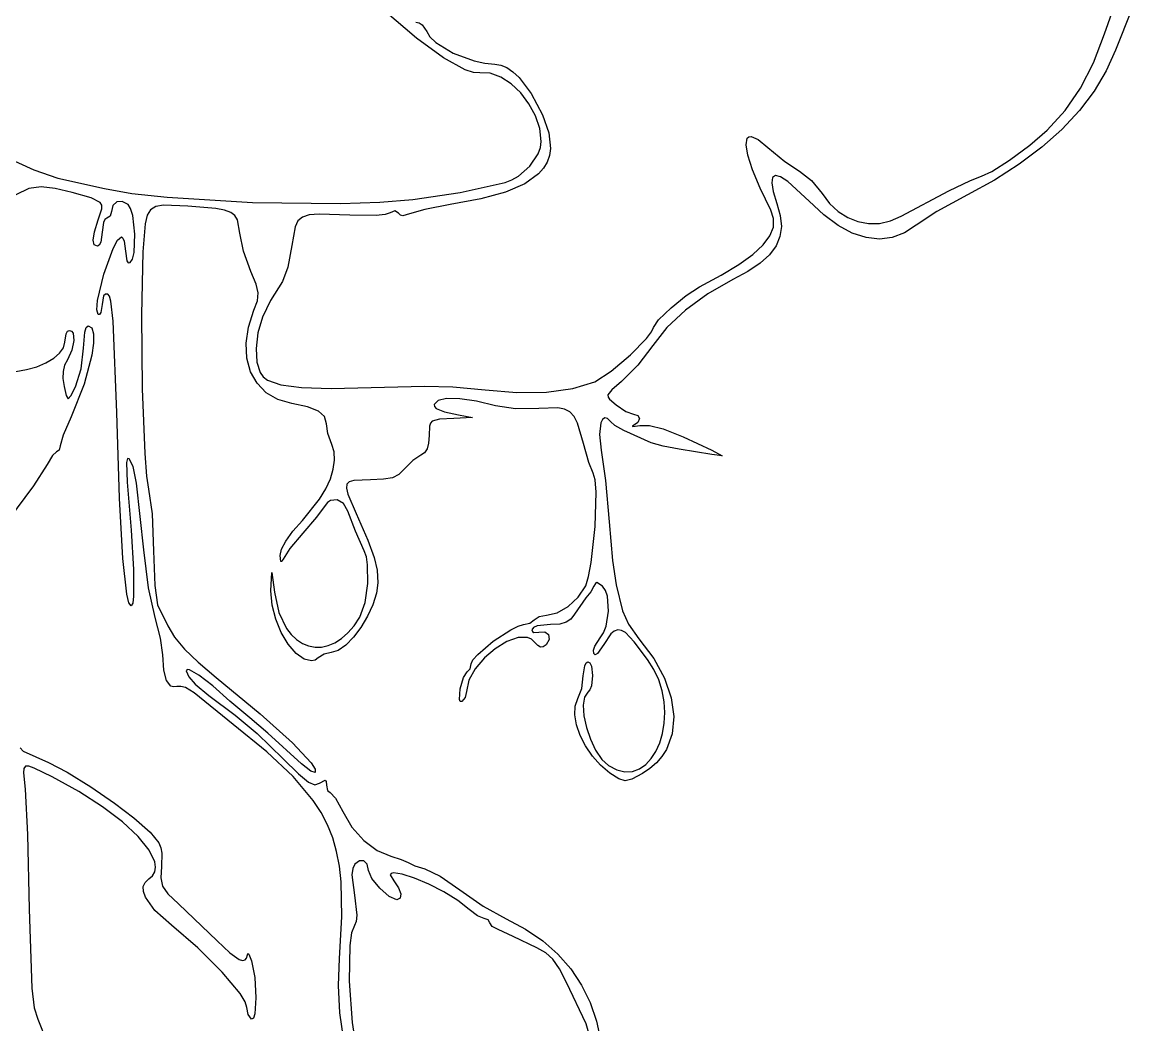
# Model space of a CAD drawing. Extents: x 56 to 1033, y 17 to 979.
# Drawn here: x 235.7 to 375.7, y 485.7 to 612.2 of the extents above; entities that cross this region are included whole.
import ezdxf

# ---------------------------------------------------------------- set-up
doc = ezdxf.new("R2010")
doc.units = 0

msp = doc.modelspace()

# ---------------------------------------------------------------- linework, layer by layer
at = {"layer": 'Layer 1'}
for p, q in [((372.19511, 610.76107), (373.603343, 614.682942)), ((285.444543, 610.236717), (281.45947, 613.61555)), ((375.65421, 613.893183), (373.60044, 608.70453)), ((285.36681, 612.2385), (285.792642, 612.145484)), ((285.792642, 612.145484), (286.197562, 611.892224)), ((286.197562, 611.892224), (286.76163, 611.0597)), ((288.879158, 607.742366), (285.444543, 610.236717)), ((286.76163, 611.0597), (287.161642, 610.374792)), ((287.161642, 610.374792), (287.893258, 609.671731)), ((370.838142, 607.129078), (372.19511, 610.76107)), ((287.893258, 609.671731), (290.072269, 608.344971)), ((373.60044, 608.70453), (372.44026, 606.091933)), ((291.596153, 606.24107), (288.879158, 607.742366)), ((290.072269, 608.344971), (292.740593, 607.347058)), ((292.740593, 607.347058), (294.083851, 607.055056)), ((292.633306, 605.896746), (291.596153, 606.24107)), ((293.42837, 605.8414), (292.633306, 605.896746)), ((294.749971, 605.78516), (293.42837, 605.8414)), ((294.083851, 607.055056), (295.34016, 606.94563)), ((295.34016, 606.94563), (296.082852, 606.8319)), ((296.082852, 606.8319), (296.844336, 606.504944)), ((296.844336, 606.504944), (297.616392, 605.973515)), ((297.616392, 605.973515), (298.390801, 605.246366)), ((369.200365, 603.921112), (370.838142, 607.129078)), ((372.44026, 606.091933), (370.915678, 603.546382)), ((296.09336, 605.299436), (294.749971, 605.78516)), ((297.397511, 604.452309), (296.09336, 605.299436)), ((298.601394, 603.311861), (297.397511, 604.452309)), ((298.390801, 605.246366), (299.913801, 603.239921)), ((299.643981, 601.946174), (298.601394, 603.311861)), ((299.913801, 603.239921), (301.34758, 600.55563)), ((367.259445, 601.09955), (369.200365, 603.921112)), ((370.915678, 603.546382), (369.041077, 601.08192)), ((300.464245, 600.423328), (299.643981, 601.946174)), ((301.001157, 598.811407), (300.464245, 600.423328)), ((301.34758, 600.55563), (302.151362, 598.293036)), ((364.99305, 598.62677), (367.259445, 601.09955)), ((369.041077, 601.08192), (366.830837, 598.71259)), ((301.19369, 597.17849), (301.001157, 598.811407)), ((302.151362, 598.293036), (302.351551, 596.312614)), ((327.017042, 596.78011), (327.153333, 597.583745)), ((327.153333, 597.583745), (327.35957, 597.774143)), ((327.35957, 597.774143), (327.658113, 597.818065)), ((327.658113, 597.818065), (328.532845, 597.449887)), ((328.532845, 597.449887), (329.77899, 596.44603)), ((362.787557, 596.738881), (364.99305, 598.62677)), ((366.830837, 598.71259), (364.299342, 596.452434)), ((300.800708, 595.623828), (301.090951, 596.414679)), ((301.090951, 596.414679), (301.19369, 597.17849)), ((302.351551, 596.312614), (302.218766, 595.421854)), ((327.247781, 595.440341), (327.017042, 596.78011)), ((329.77899, 596.44603), (331.91454, 594.659201)), ((360.252962, 594.844141), (362.787557, 596.738881)), ((364.299342, 596.452434), (361.460973, 594.315493)), ((232.825266, 595.582022), (237.211759, 593.614865)), ((299.765555, 594.082986), (300.800708, 595.623828)), ((302.218766, 595.421854), (301.927246, 594.594003)), ((327.844086, 593.59762), (327.247781, 595.440341)), ((331.91454, 594.659201), (333.76071, 593.42276)), ((358.016647, 593.383751), (360.252962, 594.844141)), ((237.211759, 593.614865), (240.22385, 592.54995)), ((298.303922, 592.799921), (299.765555, 594.082986)), ((301.474377, 593.826514), (300.857546, 593.116844)), ((301.927246, 594.594003), (301.474377, 593.826514)), ((328.804496, 591.285129), (327.844086, 593.59762)), ((333.76071, 593.42276), (335.27341, 592.252956)), ((356.70599, 592.79891), (358.016647, 593.383751)), ((361.460973, 594.315493), (358.330111, 592.315811)), ((240.22385, 592.54995), (246.11468, 591.23919)), ((290.982209, 590.729964), (296.6315, 592.01859)), ((296.6315, 592.01859), (297.480579, 592.331291)), ((299.121551, 591.860777), (296.698359, 590.805442)), ((297.480579, 592.331291), (298.303922, 592.799921)), ((300.857546, 593.116844), (299.121551, 591.860777)), ((330.350892, 592.649789), (330.255321, 591.977666)), ((330.255321, 591.977666), (330.440764, 590.88181)), ((330.725391, 592.898032), (330.350892, 592.649789)), ((331.376731, 592.72225), (330.725391, 592.898032)), ((332.302824, 592.122293), (331.376731, 592.72225)), ((334.97092, 589.64927), (332.302824, 592.122293)), ((335.27341, 592.252956), (336.60716, 590.62635)), ((352.587725, 590.951005), (355.335144, 592.262925)), ((358.330111, 592.315811), (354.92114, 590.46743)), ((355.335144, 592.262925), (356.70599, 592.79891)), ((236.564778, 591.254339), (234.932406, 590.460448)), ((238.157889, 591.47631), (236.564778, 591.254339)), ((239.918353, 591.261416), (238.157889, 591.47631)), ((242.05278, 590.74471), (239.918353, 591.261416)), ((244.438979, 590.08269), (242.05278, 590.74471)), ((246.11468, 591.23919), (249.575424, 590.642827)), ((249.575424, 590.642827), (254.039462, 590.146711)), ((284.994, 589.87), (290.982209, 590.729964)), ((296.698359, 590.805442), (293.567069, 589.93048)), ((330.12755, 588.53605), (328.804496, 591.285129)), ((330.440764, 590.88181), (330.90931, 589.36237)), ((336.60716, 590.62635), (337.541588, 589.369142)), ((346.55309, 587.77557), (352.587725, 590.951005)), ((354.92114, 590.46743), (351.081735, 588.373391)), ((245.57726, 589.502441), (244.438979, 590.08269)), ((245.774933, 589.141779), (245.57726, 589.502441)), ((245.776429, 588.680117), (245.774933, 589.141779)), ((247.187083, 589.124279), (246.99966, 588.3446)), ((247.673419, 589.566296), (247.187083, 589.124279)), ((248.34477, 589.621713), (247.673419, 589.566296)), ((249.08724, 589.24159), (248.34477, 589.621713)), ((249.421911, 588.713756), (249.08724, 589.24159)), ((253.550539, 589.131323), (252.58947, 588.969153)), ((256.64128, 589.01825), (253.550539, 589.131323)), ((254.039462, 590.146711), (264.770364, 589.497722)), ((260.152467, 588.717598), (256.64128, 589.01825)), ((264.770364, 589.497722), (275.893274, 589.377225)), ((275.893274, 589.377225), (280.847322, 589.541723)), ((280.847322, 589.541723), (284.99408, 589.87022)), ((284.99408, 589.87022), (284.994, 589.87)), ((289.70678, 589.21553), (286.499715, 588.61687)), ((293.567069, 589.93048), (289.70678, 589.21553)), ((330.90931, 589.36237), (331.333894, 587.83632)), ((336.803847, 587.933762), (334.97092, 589.64927)), ((337.541588, 589.369142), (338.625811, 588.351677)), ((245.34529, 587.29187), (245.776429, 588.680117)), ((246.826621, 587.745116), (246.41059, 587.49577)), ((246.99966, 588.3446), (246.826621, 587.745116)), ((249.679544, 587.82903), (249.421911, 588.713756)), ((249.94573, 585.47987), (249.679544, 587.82903)), ((251.503498, 587.871331), (251.245618, 586.801252)), ((251.929286, 588.57156), (251.503498, 587.871331)), ((252.58947, 588.969153), (251.929286, 588.57156)), ((261.270508, 588.516782), (260.152467, 588.717598)), ((262.052982, 588.23551), (261.270508, 588.516782)), ((262.566994, 587.838686), (262.052982, 588.23551)), ((262.879644, 587.291212), (262.566994, 587.838686)), ((271.08585, 587.642514), (270.509609, 587.164224)), ((271.950069, 587.912127), (271.08585, 587.642514)), ((273.179359, 588.013091), (271.950069, 587.912127)), ((277.04153, 587.86919), (273.179359, 588.013091)), ((280.362731, 587.849016), (277.04153, 587.86919)), ((281.529398, 587.971558), (280.362731, 587.849016)), ((282.14356, 588.16938), (281.529398, 587.971558)), ((282.747124, 588.429089), (282.14356, 588.16938)), ((283.20176, 588.12668), (282.747124, 588.429089)), ((283.427598, 587.907651), (283.20176, 588.12668)), ((283.742269, 587.822301), (283.427598, 587.907651)), ((284.57965, 588.05568), (283.742269, 587.822301)), ((286.499715, 588.61687), (284.57965, 588.05568)), ((330.490168, 587.455249), (330.12755, 588.53605)), ((331.333894, 587.83632), (331.466241, 586.451058)), ((338.61924, 586.595093), (336.803847, 587.933762)), ((338.625811, 588.351677), (339.829048, 587.582778)), ((345.216505, 587.169297), (346.55309, 587.77557)), ((351.081735, 588.373391), (348.45022, 586.63183)), ((244.857125, 585.772001), (245.34529, 587.29187)), ((245.994555, 586.976634), (245.82152, 585.72852)), ((246.18186, 587.35632), (245.994555, 586.976634)), ((246.41059, 587.49577), (246.18186, 587.35632)), ((251.245618, 586.801252), (250.96763, 583.28269)), ((263.16927, 585.60393), (262.879644, 587.291212)), ((270.144251, 586.43723), (269.73781, 584.07701)), ((270.509609, 587.164224), (270.144251, 586.43723)), ((330.025017, 585.272276), (330.461588, 586.373356)), ((330.461588, 586.373356), (330.490168, 587.455249)), ((331.466241, 586.451058), (331.292494, 585.182662)), ((340.404722, 585.636034), (338.61924, 586.595093)), ((339.829048, 587.582778), (341.120517, 587.071267)), ((341.120517, 587.071267), (342.469438, 586.825969)), ((342.469438, 586.825969), (343.845027, 586.855704)), ((343.845027, 586.855704), (345.216505, 587.169297)), ((348.45022, 586.63183), (346.999969, 585.651293)), ((244.676531, 584.738163), (244.857125, 585.772001)), ((245.82152, 585.72852), (245.648465, 584.480404)), ((247.779272, 584.742447), (248.2493, 585.13942)), ((248.2493, 585.13942), (248.450276, 584.997233)), ((248.450276, 584.997233), (248.61486, 584.610088)), ((249.849861, 583.17604), (249.94573, 585.47987)), ((263.666287, 583.334515), (263.16927, 585.60393)), ((329.16366, 584.133909), (330.025017, 585.272276)), ((331.292494, 585.182662), (330.7988, 584.00721)), ((342.147914, 585.059355), (340.404722, 585.636034)), ((343.836438, 584.867825), (342.147914, 585.059355)), ((345.457915, 585.064214), (343.836438, 584.867825)), ((346.999969, 585.651293), (345.457915, 585.064214)), ((244.802096, 584.14853), (244.676531, 584.738163)), ((245.23241, 583.96128), (244.802096, 584.14853)), ((245.461146, 584.100725), (245.23241, 583.96128)), ((245.648465, 584.480404), (245.461146, 584.100725)), ((246.042892, 580.463101), (247.212929, 583.691131)), ((247.212929, 583.691131), (247.779272, 584.742447)), ((248.61486, 584.610088), (248.76691, 583.33743)), ((269.73781, 584.07701), (269.229719, 581.316172)), ((327.860724, 582.940158), (329.16366, 584.133909)), ((330.7988, 584.00721), (329.971303, 582.900778)), ((248.76691, 583.33743), (248.932571, 582.144548)), ((248.932571, 582.144548), (249.11896, 581.886703)), ((249.356, 581.89947), (249.654925, 582.347977)), ((249.654925, 582.347977), (249.849861, 583.17604)), ((250.96763, 583.28269), (250.774752, 575.31664)), ((264.59319, 580.76252), (263.666287, 583.334515)), ((326.099414, 581.672924), (327.860724, 582.940158)), ((329.971303, 582.900778), (328.796149, 581.839444)), ((249.11896, 581.886703), (249.356, 581.89947)), ((265.242478, 579.187), (264.59319, 580.76252)), ((269.229719, 581.316172), (268.55395, 579.50353)), ((323.862938, 580.314111), (326.099414, 581.672924)), ((327.259483, 580.799286), (325.34745, 579.75638)), ((328.796149, 581.839444), (327.259483, 580.799286)), ((245.242377, 577.130583), (246.042892, 580.463101)), ((268.55395, 579.50353), (267.046913, 577.14031)), ((321.1345, 578.84562), (323.862938, 580.314111)), ((325.34745, 579.75638), (322.199776, 577.957982)), ((246.246639, 577.922536), (246.015324, 577.694599)), ((246.55784, 577.92426), (246.246639, 577.922536)), ((246.75178, 577.679826), (246.55784, 577.92426)), ((265.501821, 578.083167), (265.242478, 579.187)), ((265.397206, 577.100637), (265.501821, 578.083167)), ((322.199776, 577.957982), (319.377771, 575.902485)), ((319.47872, 577.753229), (321.1345, 578.84562)), ((245.137936, 575.948657), (245.242377, 577.130583)), ((245.82152, 576.61209), (245.672602, 575.604795)), ((246.015324, 577.694599), (245.82152, 576.61209)), ((246.923654, 577.055499), (246.75178, 577.679826)), ((247.213546, 574.500673), (246.923654, 577.055499)), ((264.95462, 575.88902), (265.397206, 577.100637)), ((267.046913, 577.14031), (266.024847, 575.022906)), ((317.567272, 576.189285), (319.47872, 577.753229)), ((245.31457, 575.36883), (245.137936, 575.948657)), ((245.511408, 575.37), (245.31457, 575.36883)), ((245.672602, 575.604795), (245.511408, 575.37)), ((250.774752, 575.31664), (250.86921, 565.999601)), ((264.263863, 573.766238), (264.95462, 575.88902)), ((315.988761, 574.673251), (317.567272, 576.189285)), ((319.377771, 575.902485), (317.016306, 573.700671)), ((243.638054, 573.108284), (243.825371, 573.721641)), ((243.825371, 573.721641), (244.05412, 573.94691)), ((244.05412, 573.94691), (244.51477, 573.676919)), ((244.51477, 573.676919), (244.738449, 572.918587)), ((247.66433, 563.00086), (247.213546, 574.500673)), ((263.978955, 571.73676), (264.263863, 573.766238)), ((266.024847, 575.022906), (265.443823, 573.03893)), ((315.102671, 573.163026), (315.33179, 573.72459)), ((317.016306, 573.700671), (315.25025, 571.46332)), ((315.33179, 573.72459), (315.988761, 574.673251)), ((241.1087, 571.85634), (241.281739, 572.916799)), ((241.281739, 572.916799), (241.469045, 573.239391)), ((241.469045, 573.239391), (241.69777, 573.35787)), ((241.69777, 573.35787), (241.976016, 573.260312)), ((241.976016, 573.260312), (242.160872, 572.990326)), ((242.160872, 572.990326), (242.259851, 572.069211)), ((243.46501, 571.092), (243.638054, 573.108284)), ((244.738449, 572.918587), (244.739589, 571.749379)), ((265.443823, 573.03893), (265.25991, 571.07599)), ((312.444909, 570.252149), (314.480232, 572.336967)), ((314.480232, 572.336967), (315.102671, 573.163026)), ((240.460977, 570.466427), (240.939615, 571.14933)), ((240.939615, 571.14933), (241.1087, 571.85634)), ((242.013593, 570.866804), (241.44098, 569.65538)), ((242.259851, 572.069211), (242.013593, 570.866804)), ((243.170156, 568.486763), (243.46501, 571.092)), ((244.739589, 571.749379), (244.532624, 570.246758)), ((264.081008, 569.847082), (263.978955, 571.73676)), ((265.25991, 571.07599), (265.348473, 569.342782)), ((315.25025, 571.46332), (313.354695, 568.975785)), ((238.746754, 569.258211), (239.715715, 569.828947)), ((239.715715, 569.828947), (240.460977, 570.466427)), ((241.44098, 569.65538), (241.088286, 568.94974)), ((244.532624, 570.246758), (243.552107, 566.551129)), ((264.551134, 568.143699), (264.081008, 569.847082)), ((310.004846, 568.191704), (312.444909, 570.252149)), ((234.926953, 568.159648), (236.309446, 568.402243)), ((236.309446, 568.402243), (237.597022, 568.775537)), ((237.597022, 568.775537), (238.746754, 569.258211)), ((240.903386, 568.167893), (240.883609, 567.288166)), ((241.088286, 568.94974), (240.903386, 568.167893)), ((242.46125, 566.23209), (243.170156, 568.486763)), ((265.370444, 566.673106), (264.551134, 568.143699)), ((265.348473, 569.342782), (265.752902, 568.028497)), ((265.752902, 568.028497), (266.138601, 567.513911)), ((307.93907, 566.8772), (310.004846, 568.191704)), ((313.354695, 568.975785), (311.30581, 566.90432)), ((240.883609, 567.288166), (241.02628, 566.28889)), ((266.52005, 565.481798), (265.370444, 566.673106)), ((266.138601, 567.513911), (266.681307, 567.086606)), ((266.681307, 567.086606), (268.341797, 566.47058)), ((305.187537, 566.026862), (307.93908, 566.87691)), ((307.93908, 566.87691), (307.93907, 566.8772)), ((311.30581, 566.90432), (310.081233, 565.859699)), ((241.02628, 566.28889), (241.29124, 565.12824)), ((241.874197, 565.105165), (242.46125, 566.23209)), ((243.552107, 566.551129), (241.91236, 562.45141)), ((250.86921, 565.999601), (251.191308, 557.836657)), ((267.981065, 564.616271), (266.52005, 565.481798)), ((268.341797, 566.47058), (270.942483, 566.133889)), ((270.942483, 566.133889), (274.691474, 566.030005)), ((274.691474, 566.030005), (286.46681, 566.33454)), ((286.46681, 566.33454), (290.052856, 566.239255)), ((290.052856, 566.239255), (294.12488, 565.84292)), ((294.12488, 565.84292), (298.100862, 565.496424)), ((298.100862, 565.496424), (301.848272, 565.562219)), ((301.848272, 565.562219), (305.187537, 566.026862)), ((310.081233, 565.859699), (309.601655, 565.204352)), ((241.29124, 565.12824), (241.529036, 564.73544)), ((241.529036, 564.73544), (241.874197, 565.105165)), ((269.7346, 564.12302), (267.981065, 564.616271)), ((271.737435, 563.711257), (269.7346, 564.12302)), ((288.20185, 564.50096), (287.704346, 563.983886)), ((287.704346, 563.983886), (287.739132, 563.74331)), ((289.258497, 564.768771), (288.20185, 564.50096)), ((290.93322, 564.732774), (289.258497, 564.768771)), ((293.047841, 564.409839), (290.93322, 564.732774)), ((295.42418, 563.81684), (293.047841, 564.409839)), ((309.601655, 565.204352), (309.621164, 564.936274)), ((309.621164, 564.936274), (309.80283, 564.661855)), ((309.80283, 564.661855), (310.62051, 563.95578)), ((310.62051, 563.95578), (311.87692, 563.123259)), ((241.91236, 562.45141), (240.928741, 560.151414)), ((248.011426, 552.179817), (247.66433, 563.00086)), ((273.090354, 563.175052), (271.737435, 563.711257)), ((273.856095, 562.477879), (273.090354, 563.175052)), ((274.0974, 561.58321), (273.856095, 562.477879)), ((287.739132, 563.74331), (287.96299, 563.514674)), ((287.96299, 563.514674), (288.978069, 563.093122)), ((288.978069, 563.093122), (290.74987, 562.71903)), ((290.74987, 562.71903), (292.544355, 562.354362)), ((297.924877, 563.461244), (295.42418, 563.81684)), ((300.87361, 563.51028), (297.924877, 563.461244)), ((303.286955, 563.599543), (300.87361, 563.51028)), ((304.135045, 563.430114), (303.286955, 563.599543)), ((304.801425, 563.073052), (304.135045, 563.430114)), ((305.329101, 562.494665), (304.801425, 563.073052)), ((305.761082, 561.661258), (305.329101, 562.494665)), ((311.87692, 563.123259), (312.82958, 562.76932)), ((312.82958, 562.76932), (313.349626, 562.601523)), ((313.349626, 562.601523), (313.56593, 562.21624)), ((274.297985, 560.345095), (274.0974, 561.58321)), ((287.105513, 561.288951), (287.05719, 560.08507)), ((287.220279, 561.661441), (287.105513, 561.288951)), ((287.443772, 561.91462), (287.220279, 561.661441)), ((288.361906, 562.164014), (287.443772, 561.91462)), ((290.14985, 562.23907), (288.361906, 562.164014)), ((292.544355, 562.354362), (290.14985, 562.23907)), ((306.50999, 559.09461), (305.761082, 561.661258)), ((308.709407, 561.674533), (308.530316, 560.217515)), ((308.921515, 562.117489), (308.709407, 561.674533)), ((309.199842, 562.321412), (308.921515, 562.117489)), ((309.532776, 562.249802), (309.199842, 562.321412)), ((309.9087, 561.86616), (309.532776, 562.249802)), ((310.490541, 561.368953), (309.9087, 561.86616)), ((311.595045, 560.727267), (310.490541, 561.368953)), ((312.82958, 561.356), (312.664842, 561.256422)), ((312.664842, 561.256422), (312.760625, 561.221959)), ((312.760625, 561.221959), (313.62881, 561.349)), ((313.349626, 561.740801), (312.82958, 561.356)), ((313.56593, 562.21624), (313.349626, 561.740801)), ((313.62881, 561.349), (314.844889, 561.365941)), ((314.844889, 561.365941), (316.570472, 560.919253)), ((240.928741, 560.151414), (240.51963, 558.76965)), ((274.78024, 558.95479), (274.297985, 560.345095)), ((287.05719, 560.08507), (286.996403, 559.129762)), ((308.530316, 560.217515), (308.75549, 558.24235)), ((315.03864, 559.18474), (311.595045, 560.727267)), ((316.570472, 560.919253), (319.092192, 559.910735)), ((319.092192, 559.910735), (322.69668, 558.24219)), ((240.388826, 558.255564), (240.07434, 558.04174)), ((240.51963, 558.76965), (240.388826, 558.255564)), ((275.069829, 558.010451), (274.78024, 558.95479)), ((286.809181, 558.410936), (286.488237, 557.911105)), ((286.996403, 559.129762), (286.809181, 558.410936)), ((307.177984, 556.701866), (306.50999, 559.09461)), ((308.75549, 558.24235), (309.3009, 554.407152)), ((316.562884, 558.74941), (315.03864, 559.18474)), ((318.57312, 558.3598), (316.562884, 558.74941)), ((322.69668, 557.69928), (318.57312, 558.3598)), ((322.69668, 558.24219), (324.022117, 557.539556)), ((239.547645, 557.565876), (238.90662, 556.42177)), ((240.07434, 558.04174), (239.547645, 557.565876)), ((249.013639, 557.188156), (248.896262, 556.702308)), ((249.24382, 557.15806), (249.013639, 557.188156)), ((249.718256, 556.17324), (249.24382, 557.15806)), ((251.191308, 557.836657), (251.419067, 554.970808)), ((274.976049, 555.830294), (275.133147, 556.963892)), ((275.133147, 556.963892), (275.069829, 558.010451)), ((284.982846, 556.93741), (283.92175, 555.86403)), ((286.02628, 557.61278), (284.982846, 556.93741)), ((286.488237, 557.911105), (286.02628, 557.61278)), ((324.022117, 557.539556), (322.69668, 557.69928)), ((238.90662, 556.42177), (237.170406, 553.720276)), ((248.896262, 556.702308), (249.00235, 554.21266)), ((250.15543, 554.08754), (249.718256, 556.17324)), ((274.604392, 554.624838), (274.976049, 555.830294)), ((283.92175, 555.86403), (283.251685, 555.180495)), ((307.75855, 555.32286), (307.177984, 556.701866)), ((249.00235, 554.21266), (249.505305, 548.153071)), ((251.06764, 545.67096), (250.15543, 554.08754)), ((251.419067, 554.970808), (251.68135, 553.33289)), ((274.024035, 553.362702), (274.604392, 554.624838)), ((276.978741, 554.266271), (276.673907, 553.951774)), ((277.563035, 554.431926), (276.978741, 554.266271)), ((279.6509, 554.50728), (277.563035, 554.431926)), ((281.305048, 554.562091), (279.6509, 554.50728)), ((282.44238, 554.766506), (281.305048, 554.562091)), ((283.251685, 555.180495), (282.44238, 554.766506)), ((307.99627, 554.498576), (307.75855, 555.32286)), ((308.101271, 552.957965), (307.99627, 554.498576)), ((309.3009, 554.407152), (309.751, 549.20205)), ((237.170406, 553.720276), (234.01058, 549.50007)), ((251.68135, 553.33289), (252.119252, 550.18885)), ((273.240832, 552.059069), (274.024035, 553.362702)), ((276.673907, 553.951774), (276.628308, 553.440793)), ((276.628308, 553.440793), (276.821719, 552.685687)), ((276.821719, 552.685687), (277.84467, 550.25253)), ((307.973741, 548.618264), (308.101271, 552.957965)), ((248.429312, 544.571441), (248.011426, 552.179817)), ((271.08932, 549.38803), (273.240832, 552.059069)), ((273.93124, 551.24397), (272.860762, 549.773037)), ((274.239965, 551.645747), (273.93124, 551.24397)), ((274.612837, 551.895768), (274.239965, 551.645747)), ((275.4523, 551.96449), (274.612837, 551.895768)), ((276.252185, 551.498034), (275.4523, 551.96449)), ((276.81505, 550.5443), (276.252185, 551.498034)), ((252.119252, 550.18885), (252.30139, 545.51958)), ((277.765802, 548.00796), (276.81505, 550.5443)), ((277.84467, 550.25253), (279.312267, 546.894875)), ((269.872883, 548.002967), (271.08932, 549.38803)), ((272.860762, 549.773037), (271.14287, 547.76575)), ((307.497208, 544.084761), (307.973741, 548.618264)), ((309.751, 549.20205), (310.163481, 544.317869)), ((249.505305, 548.153071), (249.768125, 543.189161)), ((268.976499, 546.776575), (269.872883, 548.002967)), ((271.14287, 547.76575), (269.506411, 545.818751)), ((278.87878, 545.53174), (277.765802, 548.00796)), ((251.690447, 540.85337), (251.06764, 545.67096)), ((268.25309, 544.96993), (268.427467, 545.751386)), ((268.427467, 545.751386), (268.976499, 546.776575)), ((269.506411, 545.818751), (268.63175, 544.49285)), ((279.312267, 546.894875), (280.135976, 544.7041)), ((248.925368, 540.07805), (248.429312, 544.571441)), ((252.30139, 545.51958), (252.454245, 541.154321)), ((268.372629, 544.182874), (268.25309, 544.96993)), ((268.63175, 544.49285), (268.485547, 544.199731)), ((279.141614, 544.77126), (278.87878, 545.53174)), ((279.29887, 543.785326), (279.141614, 544.77126)), ((280.135976, 544.7041), (280.497185, 543.099172)), ((310.163481, 544.317869), (310.61851, 541.2542)), ((249.768125, 543.189161), (249.774212, 539.834326)), ((268.485547, 544.199731), (268.372629, 544.182874)), ((279.316521, 541.425779), (279.29887, 543.785326)), ((280.497185, 543.099172), (280.57728, 541.49906)), ((307.165956, 542.301898), (307.497208, 544.084761)), ((267.11501, 540.48736), (267.235187, 542.810709)), ((267.235187, 542.810709), (267.55683, 540.34263)), ((280.57728, 541.49906), (280.414413, 540.18118)), ((306.79292, 541.13846), (307.165956, 542.301898)), ((308.220405, 541.546545), (308.013332, 541.434106)), ((308.91352, 541.09093), (308.220405, 541.546545)), ((249.205014, 538.968947), (248.925368, 540.07805)), ((252.50896, 537.12928), (251.690447, 540.85337)), ((252.454245, 541.154321), (252.82175, 538.74123)), ((267.251557, 538.699016), (267.11501, 540.48736)), ((267.55683, 540.34263), (268.105102, 537.761039)), ((278.97149, 539.030462), (279.316521, 541.425779)), ((280.414413, 540.18118), (279.966351, 538.744333)), ((305.826157, 539.684224), (306.79292, 541.13846)), ((307.433444, 540.350672), (306.83193, 539.61009)), ((307.84343, 541.09493), (307.433444, 540.350672)), ((308.013332, 541.434106), (307.84343, 541.09493)), ((309.290171, 540.550748), (308.91352, 541.09093)), ((309.543604, 539.802808), (309.290171, 540.550748)), ((310.61851, 541.2542), (311.43887, 537.96097)), ((249.50697, 538.60196), (249.205014, 538.968947)), ((249.675795, 538.920747), (249.50697, 538.60196)), ((249.774212, 539.834326), (249.675795, 538.920747)), ((252.82175, 538.74123), (254.12158, 536.05703)), ((267.709447, 536.912103), (267.251557, 538.699016)), ((278.30353, 537.17674), (278.97149, 539.030462)), ((279.966351, 538.744333), (279.293901, 537.279347)), ((304.577102, 538.504451), (305.826157, 539.684224)), ((306.83193, 539.61009), (305.39111, 537.55881)), ((309.691929, 537.941416), (309.543604, 539.802808)), ((268.105102, 537.761039), (269.066508, 535.749191)), ((279.293901, 537.279347), (278.457869, 535.877049)), ((300.3115, 536.83487), (300.910561, 537.250897)), ((300.910561, 537.250897), (301.83972, 537.42394)), ((301.83972, 537.42394), (303.197656, 537.713053)), ((303.197656, 537.713053), (304.577102, 538.504451)), ((305.39111, 537.55881), (304.941132, 536.923735)), ((309.380711, 536.022292), (309.691929, 537.941416)), ((311.43887, 537.96097), (312.187122, 536.297295)), ((253.18927, 534.529961), (252.50896, 537.12928)), ((254.12158, 536.05703), (254.953276, 534.64903)), ((268.415063, 535.230711), (267.709447, 536.912103)), ((276.81603, 535.194867), (277.583689, 536.092328)), ((278.457869, 535.877049), (277.519062, 534.628266)), ((277.583689, 536.092328), (278.30353, 537.17674)), ((297.339505, 535.592076), (298.27213, 536.054347)), ((298.27213, 536.054347), (298.9513, 536.23118)), ((298.9513, 536.23118), (299.761769, 536.4149)), ((299.761769, 536.4149), (300.3115, 536.83487)), ((300.197098, 535.850434), (300.01706, 535.59366)), ((300.691796, 536.057395), (300.197098, 535.850434)), ((302.35267, 536.24579), (300.691796, 536.057395)), ((303.515482, 536.307644), (302.35267, 536.24579)), ((304.347112, 536.520153), (303.515482, 536.307644)), ((304.941132, 536.923735), (304.347112, 536.520153)), ((309.059718, 535.202185), (309.380711, 536.022292)), ((312.187122, 536.297295), (313.5155, 534.4403)), ((253.48123, 532.41662), (253.18927, 534.529961)), ((254.953276, 534.64903), (256.195175, 533.14702)), ((269.294787, 533.758933), (268.415063, 535.230711)), ((269.066508, 535.749191), (269.673078, 534.965481)), ((269.673078, 534.965481), (270.348061, 534.334479)), ((275.183746, 533.947098), (276.012174, 534.480931)), ((276.012174, 534.480931), (276.81603, 535.194867)), ((277.519062, 534.628266), (276.538287, 533.623825)), ((295.138011, 534.129625), (297.339505, 535.592076)), ((298.266283, 534.589993), (296.860332, 534.085606)), ((299.477253, 534.607382), (298.266283, 534.589993)), ((299.966191, 534.401876), (299.477253, 534.607382)), ((300.01706, 535.59366), (300.085295, 535.366657)), ((300.085295, 535.366657), (300.271081, 535.230604)), ((300.271081, 535.230604), (300.88181, 535.27341)), ((300.88181, 535.27341), (301.632892, 535.33355)), ((301.632892, 535.33355), (302.106434, 534.973545)), ((302.106434, 534.973545), (302.199994, 534.367833)), ((307.94726, 533.493409), (308.63217, 534.56097)), ((308.63217, 534.56097), (309.059718, 535.202185)), ((309.959322, 535.075505), (309.06799, 533.74348)), ((310.402744, 535.425344), (309.959322, 535.075505)), ((310.855679, 535.565241), (310.402744, 535.425344)), ((311.326382, 535.495827), (310.855679, 535.565241)), ((311.823111, 535.217732), (311.326382, 535.495827)), ((312.92767, 534.03802), (311.823111, 535.217732)), ((256.195175, 533.14702), (257.919437, 531.473755)), ((270.275004, 532.600857), (269.294787, 533.758933)), ((270.348061, 534.334479), (271.079835, 533.85961)), ((271.079835, 533.85961), (271.856776, 533.544297)), ((271.856776, 533.544297), (272.667261, 533.391966)), ((272.667261, 533.391966), (273.499667, 533.406039)), ((273.499667, 533.406039), (274.342369, 533.589942)), ((274.342369, 533.589942), (275.183746, 533.947098)), ((276.538287, 533.623825), (275.576351, 532.954554)), ((293.195067, 532.480649), (295.138011, 534.129625)), ((295.398374, 533.195265), (294.01938, 532.020014)), ((296.860332, 534.085606), (295.398374, 533.195265)), ((300.35427, 534.03673), (299.966191, 534.401876)), ((300.752177, 533.57805), (300.35427, 534.03673)), ((301.101671, 533.373669), (300.752177, 533.57805)), ((301.44168, 533.414348), (301.101671, 533.373669)), ((301.81113, 533.69085), (301.44168, 533.414348)), ((302.199994, 534.367833), (301.81113, 533.69085)), ((307.798354, 532.992527), (307.94726, 533.493409)), ((309.06799, 533.74348), (308.279335, 532.579396)), ((314.5904, 531.82895), (312.92767, 534.03802)), ((313.5155, 534.4403), (315.389503, 531.965944)), ((253.601257, 530.465422), (253.48123, 532.41662)), ((271.282094, 531.860576), (270.275004, 532.600857)), ((272.242442, 531.64218), (271.282094, 531.860576)), ((272.682082, 531.761217), (272.242442, 531.64218)), ((273.08243, 532.04976), (272.682082, 531.761217)), ((273.828717, 532.51696), (273.08243, 532.04976)), ((274.69406, 532.71128), (273.828717, 532.51696)), ((275.576351, 532.954554), (274.69406, 532.71128)), ((292.35892, 531.28197), (292.585629, 531.785221)), ((292.585629, 531.785221), (293.195067, 532.480649)), ((294.01938, 532.020014), (292.862323, 530.660898)), ((307.81423, 532.59939), (307.798354, 532.992527)), ((307.992473, 532.42873), (307.81423, 532.59939)), ((308.279335, 532.579396), (307.992473, 532.42873)), ((315.400258, 530.583671), (314.5904, 531.82895)), ((315.389503, 531.965944), (316.74669, 529.467702)), ((253.929529, 529.160485), (253.601257, 530.465422)), ((256.535921, 530.56884), (256.42494, 530.39498)), ((256.42494, 530.39498), (256.75863, 529.647793)), ((256.854474, 530.527171), (256.535921, 530.56884)), ((258.027944, 529.857099), (256.854474, 530.527171)), ((257.919437, 531.473755), (260.19822, 529.55199)), ((291.401729, 529.547115), (291.86319, 530.25678)), ((291.86319, 530.25678), (292.213302, 530.638916)), ((292.862323, 530.660898), (292.066175, 529.218958)), ((292.213302, 530.638916), (292.35892, 531.28197)), ((306.49696, 529.75915), (306.669997, 531.012909)), ((306.669997, 531.012909), (306.8573, 531.394311)), ((306.8573, 531.394311), (307.08602, 531.53439)), ((307.08602, 531.53439), (307.337876, 531.389318)), ((307.337876, 531.389318), (307.517772, 531.002814)), ((307.517772, 531.002814), (307.66169, 529.797769)), ((316.013262, 529.262839), (315.400258, 530.583671)), ((254.474128, 528.483448), (253.929529, 529.160485)), ((256.75863, 529.647793), (257.56089, 528.7349)), ((259.772649, 528.504472), (258.027944, 529.857099)), ((260.19822, 529.55199), (265.748055, 524.957564)), ((290.98844, 528.11661), (291.401729, 529.547115)), ((292.066175, 529.218958), (291.76991, 527.79524)), ((306.297585, 528.186142), (306.49696, 529.75915)), ((307.66169, 529.797769), (307.517772, 528.503779)), ((316.439658, 527.894307), (316.013262, 529.262839)), ((316.74669, 529.467702), (317.585481, 527.007521)), ((254.830077, 528.374655), (254.474128, 528.483448)), ((255.24314, 528.41595), (254.830077, 528.374655)), ((255.747772, 528.439253), (255.24314, 528.41595)), ((256.328654, 528.295286), (255.747772, 528.439253)), ((257.43189, 527.61117), (256.328654, 528.295286)), ((262.34626, 523.61136), (257.43189, 527.61117)), ((257.56089, 528.7349), (259.272542, 527.280909)), ((261.91589, 526.589), (259.772649, 528.504472)), ((290.863911, 526.78349), (290.98844, 528.11661)), ((291.76991, 527.79524), (291.599485, 527.050583)), ((305.81825, 526.8971), (306.297585, 528.186142)), ((307.08602, 527.70537), (306.635862, 527.081563)), ((307.337876, 528.006094), (307.08602, 527.70537)), ((307.517772, 528.503779), (307.337876, 528.006094)), ((316.689695, 526.505929), (316.439658, 527.894307)), ((259.272542, 527.280909), (262.61084, 524.80265)), ((264.43911, 524.46406), (261.91589, 526.589)), ((290.971668, 526.513268), (290.863911, 526.78349)), ((291.18972, 526.53142), (290.971668, 526.513268)), ((291.599485, 527.050583), (291.18972, 526.53142)), ((305.465402, 525.962191), (305.81825, 526.8971)), ((306.635862, 527.081563), (306.477929, 526.047682)), ((316.773617, 525.125559), (316.689695, 526.505929)), ((317.585481, 527.007521), (317.9043, 524.647349)), ((262.61084, 524.80265), (265.36216, 522.475016)), ((265.748055, 524.957564), (269.80854, 521.303286)), ((305.410574, 524.834653), (305.465402, 525.962191)), ((305.627064, 523.576731), (305.410574, 524.834653)), ((306.477929, 526.047682), (306.576447, 524.732362)), ((306.576447, 524.732362), (306.895644, 523.264236)), ((316.701672, 523.781052), (316.773617, 525.125559)), ((266.587841, 520.195946), (262.34626, 523.61136)), ((266.70423, 522.54953), (264.43911, 524.46406)), ((306.088172, 522.250673), (305.627064, 523.576731)), ((306.895644, 523.264236), (307.399747, 521.771938)), ((316.484106, 522.500263), (316.701672, 523.781052)), ((317.9043, 524.647349), (317.701569, 522.449133)), ((265.36216, 522.475016), (268.66893, 519.29857)), ((270.963157, 518.652568), (266.70423, 522.54953)), ((306.767198, 520.918724), (306.088172, 522.250673)), ((316.131166, 521.311044), (316.484106, 522.500263)), ((317.701569, 522.449133), (316.97571, 520.474821)), ((235.472691, 520.667771), (235.85967, 520.27327)), ((269.80854, 521.303286), (272.18649, 518.774685)), ((307.63744, 519.643131), (306.767198, 520.918724)), ((307.399747, 521.771938), (308.052984, 520.384102)), ((315.653099, 520.24125), (316.131166, 521.311044)), ((316.97571, 520.474821), (316.416115, 519.590988)), ((235.85967, 520.27327), (239.04692, 518.82823)), ((269.92963, 517.069273), (266.587841, 520.195946)), ((268.66893, 519.29857), (270.573243, 517.41773)), ((308.672197, 518.486141), (307.63744, 519.643131)), ((308.052984, 520.384102), (308.819583, 519.229361)), ((308.819583, 519.229361), (309.66377, 518.43635)), ((314.362568, 518.571355), (315.06015, 519.318736)), ((315.06015, 519.318736), (315.653099, 520.24125)), ((316.416115, 519.590988), (315.725147, 518.786361)), ((235.959237, 518.078698), (235.907447, 517.522813)), ((236.17035, 518.351539), (235.959237, 518.078698)), ((236.585794, 518.361663), (236.17035, 518.351539)), ((237.250581, 518.1294), (236.585794, 518.361663)), ((239.50822, 517.01902), (237.250581, 518.1294)), ((239.04692, 518.82823), (241.395652, 517.601433)), ((272.158283, 517.741646), (270.963157, 518.652568)), ((272.68872, 517.55729), (272.158283, 517.741646)), ((272.18649, 518.774685), (272.684144, 517.990492)), ((272.684144, 517.990492), (272.68872, 517.55729)), ((309.84477, 517.51), (308.672197, 518.486141)), ((309.66377, 518.43635), (310.730825, 517.890251)), ((310.730825, 517.890251), (311.74448, 517.658556)), ((311.74448, 517.658556), (312.694486, 517.713411)), ((312.694486, 517.713411), (313.570597, 518.026962)), ((313.570597, 518.026962), (314.362568, 518.571355)), ((314.902607, 518.068684), (313.9483, 517.4457)), ((315.725147, 518.786361), (314.902607, 518.068684)), ((235.907447, 517.522813), (236.10179, 515.4806)), ((242.896873, 515.161279), (239.50822, 517.01902)), ((241.395652, 517.601433), (244.385139, 515.766464)), ((272.454737, 514.048368), (269.92963, 517.069273)), ((270.573243, 517.41773), (271.831872, 516.372001)), ((271.831872, 516.372001), (272.650375, 516.023407)), ((273.23431, 516.23397), (273.92749, 516.621126)), ((273.92749, 516.621126), (274.060642, 516.439312)), ((274.060642, 516.439312), (274.09738, 515.9945)), ((310.963643, 516.768779), (309.84477, 517.51)), ((311.764051, 516.515008), (310.963643, 516.768779)), ((312.630702, 516.742657), (311.764051, 516.515008)), ((313.9483, 517.4457), (312.630702, 516.742657)), ((236.10179, 515.4806), (236.397797, 509.749021)), ((245.87526, 513.245573), (242.896873, 515.161279)), ((244.385139, 515.766464), (247.401166, 513.72027)), ((272.650375, 516.023407), (273.23431, 516.23397)), ((274.09738, 515.9945), (274.244149, 515.319516)), ((274.244149, 515.319516), (274.59701, 515.03877)), ((274.59701, 515.03877), (275.266866, 514.33574)), ((247.401166, 513.72027), (249.82952, 511.8598)), ((273.437006, 512.5204), (272.454737, 514.048368)), ((275.266866, 514.33574), (276.17583, 512.6455)), ((248.382347, 511.336308), (245.87526, 513.245573)), ((274.24627, 510.95026), (273.437006, 512.5204)), ((276.17583, 512.6455), (277.320983, 510.687151)), ((250.3571, 509.497891), (248.382347, 511.336308)), ((249.82952, 511.8598), (251.866683, 510.042484)), ((274.892918, 509.315076), (274.24627, 510.95026)), ((277.320983, 510.687151), (278.809962, 509.004874)), ((236.397797, 509.749021), (236.62287, 500.3117)), ((251.738487, 507.794728), (250.3571, 509.497891)), ((251.866683, 510.042484), (252.967271, 508.691919)), ((275.38734, 507.591977), (274.892918, 509.315076)), ((252.967271, 508.691919), (253.240164, 508.061248)), ((253.240164, 508.061248), (253.367489, 507.390761)), ((278.809962, 509.004874), (280.498581, 507.732725)), ((252.465475, 506.291224), (251.738487, 507.794728)), ((253.367489, 507.390761), (253.30354, 505.72167)), ((275.739922, 505.758091), (275.38734, 507.591977)), ((280.498581, 507.732725), (282.24265, 507.00476)), ((282.24265, 507.00476), (283.52773, 506.614157)), ((283.52773, 506.614157), (284.40631, 506.20254)), ((252.564496, 505.634471), (252.465475, 506.291224)), ((252.47703, 505.051786), (252.564496, 505.634471)), ((253.30354, 505.72167), (253.210504, 504.266684)), ((275.961055, 503.790548), (275.739922, 505.758091)), ((277.429693, 505.452316), (277.3303, 504.656004)), ((277.69672, 505.98855), (277.429693, 505.452316)), ((278.292414, 506.446711), (277.69672, 505.98855)), ((278.840656, 506.43856), (278.292414, 506.446711)), ((279.242305, 506.009711), (278.840656, 506.43856)), ((279.39822, 505.20578), (279.242305, 506.009711)), ((279.822435, 504.210273), (279.39822, 505.20578)), ((284.40631, 506.20254), (285.271247, 505.794319)), ((285.271247, 505.794319), (286.52356, 505.41195)), ((286.52356, 505.41195), (288.451765, 504.479854)), ((251.006526, 503.176326), (251.235118, 503.711641)), ((251.235118, 503.711641), (251.71212, 504.14082)), ((251.71212, 504.14082), (252.195448, 504.551219)), ((252.195448, 504.551219), (252.47703, 505.051786)), ((253.210504, 504.266684), (253.43009, 503.234866)), ((276.050525, 499.362999), (275.961055, 503.790548)), ((277.3303, 504.656004), (277.63102, 502.08031)), ((280.826531, 502.97952), (279.822435, 504.210273)), ((282.271975, 504.841836), (282.158337, 504.651723)), ((282.158337, 504.651723), (282.59981, 503.88998)), ((282.575744, 504.917242), (282.271975, 504.841836)), ((283.655326, 504.761324), (282.575744, 504.917242)), ((282.59981, 503.88998), (283.210696, 503.035883)), ((285.200379, 504.258751), (283.655326, 504.761324)), ((287.0142, 503.48431), (285.200379, 504.258751)), ((288.451765, 504.479854), (290.94169, 502.74993)), ((251.021217, 502.545342), (251.006526, 503.176326)), ((251.274059, 501.829154), (251.021217, 502.545342)), ((253.43009, 503.234866), (254.125971, 502.26899)), ((282.007681, 501.933259), (280.826531, 502.97952)), ((283.210696, 503.035883), (283.488021, 502.264567)), ((288.900084, 502.512785), (287.0142, 503.48431)), ((290.661329, 501.41896), (288.900084, 502.512785)), ((290.94169, 502.74993), (293.847907, 500.729365)), ((252.473682, 500.183029), (251.274059, 501.829154)), ((254.125971, 502.26899), (255.46182, 501.01183)), ((255.46182, 501.01183), (260.32489, 496.33832)), ((277.63102, 502.08031), (277.927108, 499.565184)), ((282.96306, 501.49123), (282.007681, 501.933259)), ((283.412053, 501.706271), (282.96306, 501.49123)), ((283.488021, 502.264567), (283.412053, 501.706271)), ((292.10123, 500.27762), (290.661329, 501.41896)), ((236.62287, 500.3117), (236.948361, 490.376631)), ((254.56436, 498.32168), (252.473682, 500.183029)), ((277.927108, 499.565184), (277.853835, 498.759025)), ((293.16542, 499.470585), (292.10123, 500.27762)), ((293.847907, 500.729365), (296.777, 499.0985)), ((257.906823, 495.46958), (254.56436, 498.32168)), ((275.73886, 494.12636), (276.050525, 499.362999)), ((277.63302, 498.25368), (277.273018, 497.344984)), ((277.853835, 498.759025), (277.63302, 498.25368)), ((294.01595, 499.13491), (293.16542, 499.470585)), ((294.50919, 498.982049), (294.01595, 499.13491)), ((294.71434, 498.61453), (294.50919, 498.982049)), ((295.017168, 498.145324), (294.71434, 498.61453)), ((295.74523, 497.74802), (295.017168, 498.145324)), ((296.777, 499.0985), (299.213136, 497.815079)), ((277.273018, 497.344984), (277.046272, 495.762566)), ((297.65975, 496.86717), (295.74523, 497.74802)), ((300.65349, 495.43405), (297.65975, 496.86717)), ((299.213136, 497.815079), (301.381933, 496.331386)), ((260.97266, 492.387814), (257.906823, 495.46958)), ((260.32489, 496.33832), (261.941401, 494.803534)), ((277.046272, 495.762566), (276.970811, 491.243893)), ((301.75758, 494.838344), (300.65349, 495.43405)), ((301.381933, 496.331386), (303.282134, 494.655536)), ((261.941401, 494.803534), (263.113186, 493.998394)), ((263.113186, 493.998394), (263.533788, 493.868753)), ((263.533788, 493.868753), (263.844985, 493.920699)), ((263.844985, 493.920699), (264.047372, 494.153956)), ((264.047372, 494.153956), (264.14154, 494.56825)), ((264.14154, 494.56825), (264.201515, 494.73795)), ((264.201515, 494.73795), (264.321519, 494.655678)), ((264.321519, 494.655678), (264.67189, 493.8319)), ((275.613635, 490.710332), (275.73886, 494.12636)), ((302.66536, 494.01333), (301.75758, 494.838344)), ((303.50255, 492.813098), (302.66536, 494.01333)), ((303.282134, 494.655536), (304.912484, 492.795645)), ((264.67189, 493.8319), (265.067654, 491.693381)), ((304.39487, 491.09174), (303.50255, 492.813098)), ((304.912484, 492.795645), (306.271726, 490.759829)), ((263.213962, 489.674656), (260.97266, 492.387814)), ((265.067654, 491.693381), (265.199575, 489.163238)), ((276.970811, 491.243893), (277.363165, 486.032313)), ((306.87034, 485.86799), (304.39487, 491.09174)), ((236.948361, 490.376631), (237.253423, 487.88874)), ((275.803453, 487.247798), (275.613635, 490.710332)), ((306.271726, 490.759829), (307.358604, 488.556204)), ((263.854191, 488.643265), (263.213962, 489.674656)), ((264.08282, 487.92838), (263.854191, 488.643265)), ((265.199575, 489.163238), (265.067654, 487.126546)), ((307.358604, 488.556204), (308.171862, 486.192887)), ((237.253423, 487.88874), (237.6989, 486.4683)), ((264.255862, 487.047409), (264.08282, 487.92838)), ((264.67189, 486.46838), (264.255862, 487.047409)), ((265.067654, 487.126546), (264.902752, 486.56983)), ((276.295625, 483.785218), (275.803453, 487.247798)), ((237.6989, 486.4683), (238.862095, 483.578955)), ((264.902752, 486.56983), (264.67189, 486.46838)), ((277.363165, 486.032313), (277.721187, 483.583762)), ((307.33758, 484.226144), (306.87034, 485.86799)), ((308.171862, 486.192887), (308.710245, 483.677992))]:
    msp.add_line(p, q, dxfattribs=at)

doc.saveas('drawing.dxf')
